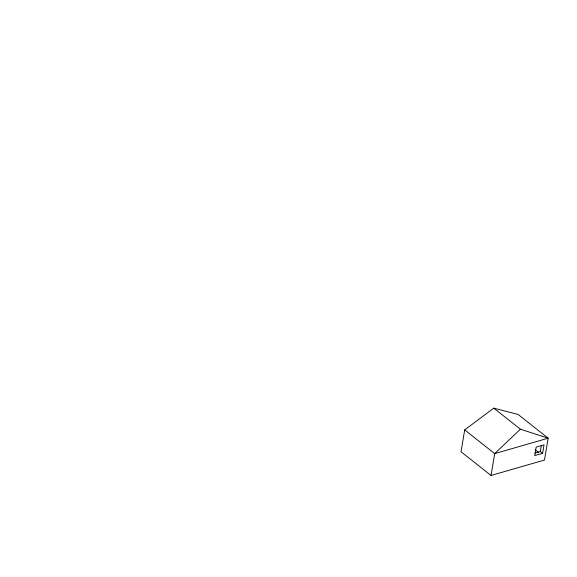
<?xml version="1.0" encoding="UTF-8"?>
<svg xmlns="http://www.w3.org/2000/svg" width="577" height="577" viewBox="0 0 577 577"><rect width="100%" height="100%" fill="white"/><g stroke="black" fill="none" stroke-linecap="round" stroke-linejoin="round"><path stroke-width="0.87" d="M464.694 429.901L461.037 451.755L491.027 475.477L544.493 460.049L548.15 438.195L518.16 414.481L493.775 408.148L464.694 429.901L494.684 453.623L548.15 438.195L520.389 429.201L493.775 408.148M491.027 475.477L494.684 453.623L520.389 429.201M542.625 453.313L534.764 455.578L536.184 447.103L544.039 444.838L542.625 453.313L540.324 451.495L541.32 445.559M534.829 453.082L540.324 451.495M535.204 449.75L538.666 452.491"/></g></svg>
